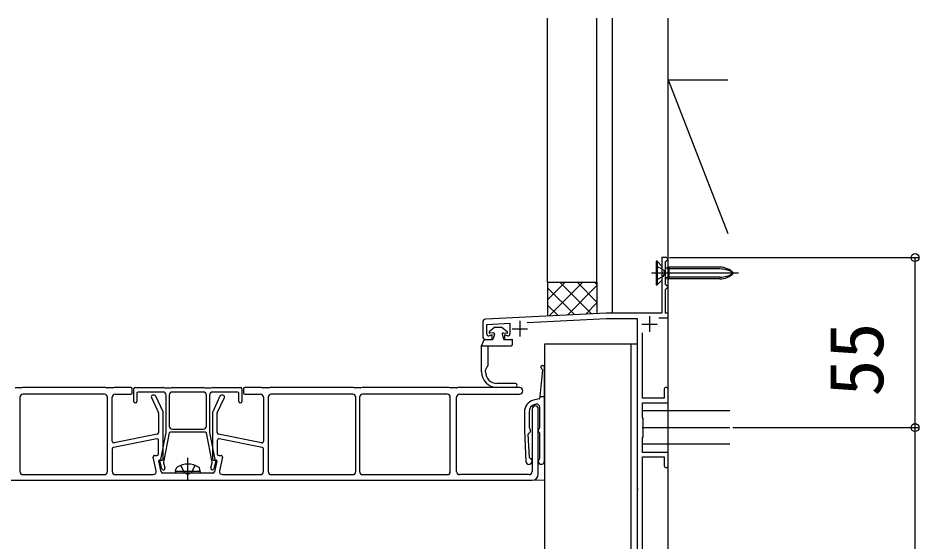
# Model space of a CAD drawing. Units: millimetres, scale not verified. Extents: x -1050 to 1050, y -1566 to 1557.
# Drawn here: x -95.5 to 196.3, y 413.8 to 583.3 of the extents above; entities that cross this region are included whole.
import ezdxf
from ezdxf.enums import TextEntityAlignment as Align

# ---------------------------------------------------------------- set-up
doc = ezdxf.new("R2010")
doc.units = ezdxf.units.MM
doc.header["$LTSCALE"] = 8
for name, color, linetype in [('0-3_YKK_11', 7, 'Continuous'), ('0-5_YKK_13', 4, 'Continuous'), ('0-6_YKK_D', 6, 'Continuous'), ('0-8_YSS_K', 3, 'Continuous')]:
    doc.layers.add(name, color=color, linetype=linetype)
doc.layers.add('0-4_YKK_12', color=2, linetype='Continuous', lineweight=18)
doc.styles.add('ＭＳ ゴシック', font='')
doc.styles.get('ＭＳ ゴシック').set_extended_font_data('MS Gothic')

msp = doc.modelspace()

# ---------------------------------------------------------------- linework, layer by layer
at = {"layer": '0-3_YKK_11'}
for p, q in [((55, 484.85), (55, 480.301)), ((67, 485.301), (67, 480.301)), ((109, 486.801), (109, 481.801)), ((64.5, 482.801), (69.5, 482.801)), ((106.5, 484.301), (111.5, 484.301))]:
    msp.add_line(p, q, dxfattribs=at)
for points in [[(112.059, 486.301), (115, 486.301), (115, 487.801), (114.2, 487.801), (114.2, 495.501), (114.5, 495.801), (115, 496.301), (114.5, 496.801), (114.2, 497.101), (114.2, 504.501), (114.5, 504.801), (115, 505.301), (114.5, 505.801), (113, 505.801), (113, 501.26), (113.12, 501.076), (113.12, 500.527), (113, 500.343), (113, 487.801), (95, 487.801), (55.95, 485.849)], [(56.3, 481.101), (56.3, 484.164), (63.8, 484.539), (63.8, 481.101)], [(69.385, 484.819), (95.042, 486.101), (105, 486.101), (105, 431.26), (105.12, 431.076), (105.12, 430.527), (105, 430.343), (105, 361.26)], [(113.8, 463.201), (113.8, 460.301), (106.7, 460.301), (106.7, 481.429)], [(56, 479.301), (58, 479.301), (58, 480.804), (57.072, 480.527)], [(63.052, 480.52), (62, 480.787), (62, 479.301), (64.7, 479.301)], [(115, 438.401), (115, 442.801), (106.7, 442.801), (106.7, 447.501), (107, 447.801), (107, 450.343), (106.88, 450.527), (106.88, 451.076), (107, 451.26), (107, 453.801), (106.7, 454.101), (106.7, 458.801), (115, 458.801), (115, 463.201)], [(106.7, 407.464), (106.7, 441.301), (113.8, 441.301), (113.8, 438.401)]]:
    msp.add_lwpolyline(points, dxfattribs=at)
for centre, radius, start, end in [((56, 484.85), 1, 92.86241, 180), ((56, 480.301), 1, 180.00001, 269.99999), ((56.9, 481.101), 0.6, 179.99999, 286.64594), ((63.2, 481.101), 0.6, 255.7557, 359.99999), ((114.4, 463.201), 0.6, 90.00001, 179.99999), ((114.4, 463.201), 0.6, 0.00001, 89.99999), ((114.4, 438.401), 0.6, 180.00001, 269.99999), ((114.4, 438.401), 0.6, 270.00001, 359.99999)]:
    msp.add_arc(centre, radius, start, end, dxfattribs=at)
at = {"layer": '0-4_YKK_12'}
msp.add_line((75, 433.8), (-390, 433.8), dxfattribs=at)
at = {"layer": '0-5_YKK_13'}
for p, q in [((113.416, 501.946), (111.2, 503.051)), ((113, 503.051), (111.45, 504.601)), ((111.45, 504.601), (111.45, 497.001)), ((113.416, 501.946), (114.025, 500.801)), ((114.2, 502.515), (115.238, 502.701)), ((115.238, 502.126), (114.2, 502.38)), ((131.819, 502.701), (115.238, 502.701)), ((115.238, 502.701), (115.238, 498.901)), ((131.819, 502.126), (115.238, 502.126)), ((137.798, 500.801), (109.69, 500.801)), ((113.416, 499.656), (111.2, 498.551)), ((113.416, 499.656), (114.025, 500.801)), ((115.238, 499.476), (114.2, 499.223)), ((114.2, 499.088), (115.238, 498.901)), ((131.819, 499.476), (115.238, 499.476)), ((111.2, 497.001), (111.45, 497.001)), ((113, 498.551), (111.45, 497.001)), ((131.819, 498.901), (115.238, 498.901)), ((58.9, 483.301), (57.134, 481.739)), ((58.9, 483.301), (57.134, 481.739)), ((58.455, 481.445), (57.331, 481.303)), ((58.9, 483.301), (61.2, 483.301)), ((61.2, 483.301), (62.966, 481.739)), ((61.645, 481.445), (62.769, 481.303)), ((54.617, 477.301), (55.483, 479.157)), ((55.709, 479.301), (58.109, 479.301)), ((58.782, 481.069), (58.35, 479.486)), ((61.318, 481.069), (61.75, 479.486)), ((61.991, 479.301), (64.3, 479.301)), ((64.55, 479.051), (64.55, 477.551)), ((54.617, 468.801), (54.617, 477.301)), ((56.617, 477.301), (56.617, 470.794)), ((61.789, 477.301), (64.3, 477.301)), ((75, 477.801), (75, 302.801)), ((105, 477.801), (75, 477.801)), ((103, 477.801), (103, 302.801)), ((105, 477.801), (105, 302.801)), ((55.958, 469.57), (56.577, 470.644)), ((75, 439.916), (75, 470.316)), ((55.917, 468.801), (55.917, 469.42)), ((74.372, 469.447), (73.5, 460.916)), ((65.461, 465.101), (59.617, 465.101)), ((-94.573, 463.651), (-96.427, 463.651)), ((-94.07, 463.78), (-94.43, 463.673)), ((-67.323, 463.801), (-93.927, 463.801)), ((-67.5, 461.601), (-93.9, 461.601)), ((-66.82, 463.673), (-67.18, 463.78)), ((-64.823, 463.651), (-66.677, 463.651)), ((-64.32, 463.78), (-64.68, 463.673)), ((-59, 463.801), (-64.177, 463.801)), ((-64, 461.601), (-59, 461.601)), ((-58.5, 462.101), (-58.5, 463.301)), ((-58, 459.301), (-58, 463.301)), ((-57.5, 463.801), (-48.573, 463.801)), ((-57, 462.001), (-57, 459.301)), ((-48.5, 462.301), (-56.7, 462.301)), ((-51.322, 461.301), (-51.871, 461.301)), ((-48.545, 455.9), (-50.867, 461.008)), ((-48.43, 463.78), (-48.07, 463.673)), ((-47.927, 463.651), (-46.073, 463.651)), ((-47.5, 449.331), (-47.5, 461.301)), ((-46.5, 461.301), (-46.5, 451.301)), ((-45.93, 463.673), (-45.57, 463.78)), ((-45.427, 463.801), (-35.573, 463.801)), ((-35.43, 463.78), (-35.07, 463.673)), ((-34.927, 463.651), (-33.073, 463.651)), ((-34.5, 451.301), (-34.5, 461.301)), ((-33.5, 461.301), (-33.5, 449.331)), ((-32.93, 463.673), (-32.57, 463.78)), ((-24.3, 462.301), (-32.5, 462.301)), ((-30.133, 461.008), (-32.455, 455.889)), ((-32.427, 463.801), (-23.5, 463.801)), ((-29.129, 461.301), (-29.678, 461.301)), ((-24, 459.301), (-24, 462.001)), ((-23, 463.301), (-23, 459.301)), ((-22.5, 463.301), (-22.5, 462.101)), ((-16.823, 463.801), (-22, 463.801)), ((-22, 461.601), (-17, 461.601)), ((-16.32, 463.673), (-16.68, 463.78)), ((-14.323, 463.651), (-16.177, 463.651)), ((-13.82, 463.78), (-14.18, 463.673)), ((12.927, 463.801), (-13.677, 463.801)), ((12.9, 461.601), (-13.5, 461.601)), ((13.43, 463.673), (13.07, 463.78)), ((15.427, 463.651), (13.573, 463.651)), ((15.93, 463.78), (15.57, 463.673)), ((43.927, 463.801), (16.073, 463.801)), ((43.5, 461.601), (16.1, 461.601)), ((44.43, 463.673), (44.07, 463.78)), ((46.427, 463.651), (44.573, 463.651)), ((46.93, 463.78), (46.57, 463.673)), ((66.9, 463.801), (47.073, 463.801)), ((47.5, 461.601), (66.9, 461.601)), ((65.461, 463.801), (59.617, 463.801)), ((-94.9, 460.601), (-94.9, 436.601)), ((-66.5, 436.601), (-66.5, 460.601)), ((-65, 446.411), (-65, 460.601)), ((-52.326, 460.595), (-50.045, 455.575)), ((-30.955, 455.565), (-28.673, 460.595)), ((-16, 460.601), (-16, 446.411)), ((-14.5, 460.601), (-14.5, 436.601)), ((13.9, 436.601), (13.9, 460.601)), ((15.1, 460.601), (15.1, 436.601)), ((44.5, 436.601), (44.5, 460.601)), ((46.5, 436.601), (46.5, 460.601)), ((73.278, 460.156), (71.465, 459.67)), ((71.853, 458.261), (72.241, 458.365)), ((73.5, 460.916), (75, 460.916)), ((73.5, 460.916), (73.5, 460.446)), ((-50, 455.368), (-50, 449.211)), ((-48.5, 440.601), (-48.5, 455.693)), ((-32.5, 455.683), (-32.5, 440.601)), ((-31, 449.211), (-31, 455.358)), ((68.5, 455.807), (68.5, 449.916)), ((70, 455.846), (70, 450.89)), ((71, 456.801), (71, 436.601)), ((73, 435.801), (73, 456.801)), ((73.5, 450.89), (73.5, 457.399)), ((-45.5, 450.301), (-35.5, 450.301)), ((68.5, 449.916), (69.001, 439.866)), ((107, 450.801), (135, 450.801)), ((-50.598, 447.152), (-64.598, 444.352)), ((-50.402, 448.721), (-64.402, 445.921)), ((-50, 442.301), (-50, 446.662)), ((-49.263, 440.485), (-47.506, 449.272)), ((-46.528, 449.06), (-48.421, 439.6)), ((-34.766, 449.301), (-46.234, 449.301)), ((-32.579, 439.6), (-34.472, 449.06)), ((-33.494, 449.272), (-31.737, 440.485)), ((-31, 446.662), (-31, 442.301)), ((-16.598, 445.921), (-30.598, 448.721)), ((-16.402, 444.352), (-30.402, 447.152)), ((70.14, 441.124), (69.761, 448.728)), ((73.5, 440.89), (73.5, 448.941)), ((-65, 443.862), (-65, 436.601)), ((-16, 436.601), (-16, 443.862)), ((-50.716, 436.833), (-51.752, 441.186)), ((-51.266, 441.801), (-50.5, 441.801)), ((-40.5, 433.656), (-40.5, 441.001)), ((-30.5, 441.801), (-29.734, 441.801)), ((-29.248, 441.186), (-30.284, 436.833)), ((-49.091, 436.486), (-49.912, 439.932)), ((-49.62, 440.301), (-48.8, 440.301)), ((-48.88, 437.463), (-49.586, 439.912)), ((-48.415, 439.458), (-47.92, 437.74)), ((-33.08, 437.74), (-32.585, 439.458)), ((-32.2, 440.301), (-31.38, 440.301)), ((-31.414, 439.912), (-32.12, 437.463)), ((-31.088, 439.932), (-31.909, 436.486)), ((-93.9, 435.601), (-67.5, 435.601)), ((-64, 435.601), (-51.689, 435.601)), ((-41.02, 436.101), (-48.605, 436.101)), ((-44.5, 436.601), (-44.359, 437.404)), ((-36.5, 436.601), (-44.5, 436.601)), ((-44.5, 436.601), (-44.412, 436.101)), ((-36.588, 436.101), (-44.412, 436.101)), ((-32.395, 436.101), (-39.98, 436.101)), ((-36.5, 436.601), (-36.641, 437.404)), ((-36.5, 436.601), (-36.588, 436.101)), ((-29.311, 435.601), (-17, 435.601)), ((-13.5, 435.601), (12.9, 435.601)), ((16.1, 435.601), (43.5, 435.601)), ((70, 435.601), (47.5, 435.601)), ((-125.5, 433.801), (71, 433.801))]:
    msp.add_line(p, q, dxfattribs=at)
for points in [[(111.45, 504.601), (111.2, 504.601), (111.2, 497.001)], [(54.617, 477.301), (56.824, 477.301), (61.789, 477.301)], [(-35.5, 462.301), (-40.5, 462.301), (-45.5, 462.301)], [(135, 456.201), (115, 456.201), (106.7, 456.201)], [(135, 445.401), (115, 445.401), (106.7, 445.401)], [(-42.8, 438.581), (-41.645, 436.264), (-40.5, 435.656)], [(-38.2, 438.581), (-39.355, 436.264), (-40.5, 435.656)]]:
    msp.add_lwpolyline(points, dxfattribs=at)
for centre, radius, start, end in [((131.819, 496.701), 6, 43.10467, 90), ((131.819, 494.222), 7.904, 56.3423, 90), ((131.819, 504.901), 6, 270, 316.89533), ((131.819, 507.38), 7.904, 270, 303.6577), ((57.3, 481.551), 0.25, 131.51167, 277.19497), ((58.493, 481.148), 0.3, 344.74763, 97.19497), ((61.607, 481.148), 0.3, 82.80503, 195.25237), ((62.8, 481.551), 0.25, 262.80503, 48.48833), ((55.709, 479.051), 0.25, 90, 155), ((58.109, 479.551), 0.25, 270, 344.74763), ((61.991, 479.551), 0.25, 195.25237, 270), ((64.3, 479.051), 0.25, 0, 90), ((64.3, 477.551), 0.25, 270, 0), ((56.317, 470.794), 0.3, 330, 0), ((74.4, 470.316), 0.6, 0, 248.76355), ((59.617, 468.801), 5, 180, 270), ((56.217, 469.42), 0.3, 150, 180), ((59.617, 468.801), 3.7, 180, 270), ((74.074, 469.477), 0.3, 354.16057, 68.76355), ((65.461, 464.451), 0.65, 270, 90), ((-93.9, 460.601), 1, 90, 180), ((-94.573, 464.151), 0.5, 270, 286.69924), ((-93.927, 463.301), 0.5, 90, 106.69924), ((-67.5, 460.601), 1, 360, 90), ((-67.323, 463.301), 0.5, 73.30076, 90), ((-66.677, 464.151), 0.5, 253.30076, 270), ((-64, 460.601), 1, 90, 180), ((-64.823, 464.151), 0.5, 270, 286.69924), ((-64.177, 463.301), 0.5, 90, 106.69924), ((-59, 463.301), 0.5, 0, 90), ((-59, 462.101), 0.5, 270, 0), ((-57.5, 463.301), 0.5, 90, 180), ((-56.7, 462.001), 0.3, 90, 180), ((-51.871, 460.801), 0.5, 90, 204.44395), ((-51.322, 460.801), 0.5, 24.44395, 90), ((-48.573, 463.301), 0.5, 73.30076, 90), ((-48.5, 461.301), 1, 0, 90), ((-47.927, 464.151), 0.5, 253.30076, 270), ((-45.5, 461.301), 1, 90, 180), ((-46.073, 464.151), 0.5, 270, 286.69924), ((-45.427, 463.301), 0.5, 90, 106.69924), ((-35.573, 463.301), 0.5, 73.30076, 90), ((-35.5, 461.301), 1, 0, 90), ((-34.927, 464.151), 0.5, 253.30076, 270), ((-32.5, 461.301), 1, 90, 180), ((-33.073, 464.151), 0.5, 270, 286.69924), ((-32.427, 463.301), 0.5, 90, 106.69924), ((-29.678, 460.801), 0.5, 90, 155.5983), ((-29.129, 460.801), 0.5, 335.5983, 90), ((-24.3, 462.001), 0.3, 360, 90), ((-23.5, 463.301), 0.5, 0, 90), ((-22, 463.301), 0.5, 90, 180), ((-22, 462.101), 0.5, 180, 270), ((-17, 460.601), 1, 0, 90), ((-16.823, 463.301), 0.5, 73.30076, 90), ((-16.177, 464.151), 0.5, 253.30076, 270), ((-13.5, 460.601), 1, 90, 180), ((-14.323, 464.151), 0.5, 270, 286.69924), ((-13.677, 463.301), 0.5, 90, 106.69924), ((12.9, 460.601), 1, 0, 90), ((12.927, 463.301), 0.5, 73.30076, 90), ((13.573, 464.151), 0.5, 253.30076, 270), ((16.1, 460.601), 1, 90, 180), ((15.427, 464.151), 0.5, 270, 286.69924), ((16.073, 463.301), 0.5, 90, 106.69924), ((43.5, 460.601), 1, 0, 90), ((43.927, 463.301), 0.5, 73.30076, 90), ((44.573, 464.151), 0.5, 253.30076, 270), ((46.427, 464.151), 0.5, 270, 286.69924), ((47.5, 460.601), 1, 90, 180), ((47.073, 463.301), 0.5, 90, 106.69924), ((66.9, 462.701), 1.1, 270, 90), ((-57.5, 459.301), 0.5, 180, 270), ((-57.5, 459.301), 0.5, 270, 0), ((-23.5, 459.301), 0.5, 180, 270), ((-23.5, 459.301), 0.5, 270, 0), ((72.5, 455.807), 4, 105.00061, 180), ((72.5, 455.846), 2.5, 104.9981, 180), ((72.5, 457.399), 1, 0, 105), ((73.2, 460.446), 0.3, 285.00061, 0), ((-50.5, 455.368), 0.5, 360, 24.44395), ((-49, 455.693), 0.5, 0, 24.44395), ((-32, 455.683), 0.5, 155.5983, 180), ((-30.5, 455.358), 0.5, 155.5983, 180), ((72, 456.801), 1, 0, 180), ((-45.5, 451.301), 1, 180, 270), ((-35.5, 451.301), 1, 270, 360), ((69.5, 449.916), 1, 295.53345, 54.31467), ((70.2, 450.89), 0.2, 180, 234.31467), ((74, 449.916), 1, 125.68533, 234.31467), ((73.3, 450.89), 0.2, 305.68533, 0), ((-50.5, 446.662), 0.5, 0, 101.30993), ((-50.5, 449.211), 0.5, 281.30993, 0), ((-47.8, 449.331), 0.3, 348.69007, 0), ((-46.234, 449.001), 0.3, 90, 168.69007), ((-34.766, 449.001), 0.3, 11.30993, 90), ((-33.2, 449.331), 0.3, 180, 191.30993), ((-30.5, 449.211), 0.5, 180, 258.69007), ((-30.5, 446.662), 0.5, 78.69007, 180), ((70.06, 448.743), 0.3, 115.53345, 182.85544), ((73.3, 448.941), 0.2, 0, 54.31467), ((-64.5, 446.411), 0.5, 180, 281.30993), ((-64.5, 443.862), 0.5, 101.30993, 180), ((-16.5, 446.411), 0.5, 258.69007, 0), ((-16.5, 443.862), 0.5, 0, 78.69007), ((-51.266, 441.301), 0.5, 90, 193.3925), ((-50.5, 442.301), 0.5, 270, 0), ((-48.8, 440.601), 0.3, 270, 0), ((-32.2, 440.601), 0.3, 180, 270), ((-30.5, 442.301), 0.5, 180, 270), ((-29.734, 441.301), 0.5, 346.6075, 90), ((70, 439.916), 1, 182.85544, 70.23557), ((70.44, 441.139), 0.3, 182.85544, 250.23557), ((74, 439.916), 1, 125.68533, 0), ((73.3, 440.89), 0.2, 305.68533, 0), ((-49.62, 440.001), 0.3, 90, 193.3925), ((-49.3, 440.002), 0.3, 114.827, 197.33887), ((-49.558, 440.543), 0.3, 296.01796, 348.69007), ((-48.4, 437.601), 0.5, 196.079, 16.079), ((-48.126, 439.541), 0.3, 168.69007, 196.079), ((-43.472, 437.248), 0.9, 122.05588, 170), ((-40.5, 432.501), 6.5, 57.94412, 122.05588), ((-37.528, 437.248), 0.9, 10, 57.94412), ((-32.6, 437.601), 0.5, 163.921, 343.921), ((-32.874, 439.541), 0.3, 343.921, 11.30993), ((-31.442, 440.543), 0.3, 191.30993, 243.98204), ((-31.7, 440.002), 0.3, 342.66113, 65.173), ((-31.38, 440.001), 0.3, 346.6075, 90), ((-93.9, 436.601), 1, 180, 270), ((-67.5, 436.601), 1, 270, 360), ((-64, 436.601), 1, 180, 270), ((-51.689, 436.601), 1, 270, 13.3925), ((-48.605, 436.601), 0.5, 193.3925, 270), ((-41.02, 435.801), 0.3, 30, 90), ((-40.5, 436.101), 0.3, 210, 330), ((-39.98, 435.801), 0.3, 90, 150), ((-32.395, 436.601), 0.5, 270, 346.6075), ((-29.311, 436.601), 1, 166.6075, 270), ((-17, 436.601), 1, 270, 0), ((-13.5, 436.601), 1, 180, 270), ((12.9, 436.601), 1, 270, 0), ((16.1, 436.601), 1, 180, 270), ((43.5, 436.601), 1, 270, 0), ((47.5, 436.601), 1, 180, 270), ((70, 436.601), 1, 270, 0), ((71, 435.801), 2, 270, 0)]:
    msp.add_arc(centre, radius, start, end, dxfattribs=at)
at = {"layer": '0-6_YKK_D'}
for p, q in [((115.5, 505.801), (196, 505.801)), ((195, 450.801), (195, 505.801)), ((136, 450.801), (196, 450.801)), ((136, 450.801), (196, 450.801)), ((195, 330.801), (195, 450.801))]:
    msp.add_line(p, q, dxfattribs=at)
for centre in [(195, 505.801), (195, 450.801), (195, 450.801)]:
    msp.add_circle(centre, 1.275, dxfattribs=at)
at = {"layer": '0-8_YSS_K'}
for p, q in [((76, 497.801), (76, 583.301)), ((92, 497.801), (92, 583.301)), ((97, 487.801), (97, 583.301)), ((115, 233.301), (115, 583.301)), ((115, 563.301), (134.319, 563.301)), ((115, 563.301), (134.319, 513.625)), ((76, 497.801), (76, 486.851)), ((76, 497.743), (76.058, 497.801)), ((76, 492.086), (81.715, 497.801)), ((84.784, 487.291), (76, 496.074)), ((76.444, 486.874), (87.372, 497.801)), ((90.171, 487.56), (79.93, 497.801)), ((82.399, 487.171), (92, 496.772)), ((92, 491.388), (85.587, 497.801)), ((92, 497.045), (91.243, 497.801)), ((79.396, 487.021), (76, 490.417)), ((88.354, 487.469), (92, 491.116))]:
    msp.add_line(p, q, dxfattribs=at)
for points in [[(134.319, 293.301), (115, 293.301), (115, 563.301)], [(76, 497.801), (92, 497.801), (92, 487.651)]]:
    msp.add_lwpolyline(points, dxfattribs=at)

# ---------------------------------------------------------------- texts
at = {"layer": '0-6_YKK_D', "style": 'ＭＳ ゴシック'}
msp.add_text('55', height=17.6, rotation=90, dxfattribs=at).set_placement((190, 460.847), align=Align.BOTTOM_LEFT)

doc.saveas('drawing.dxf')
